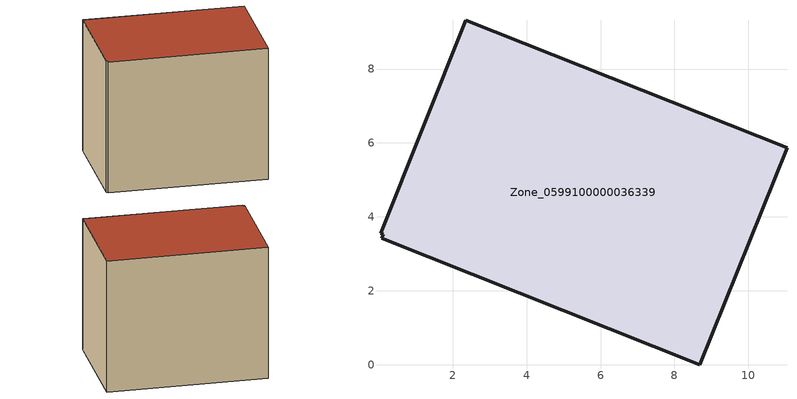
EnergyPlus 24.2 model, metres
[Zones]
Zone_0599100000036339
 floor ground (C_G): 8.69,0 0.08,3.42 0.12,3.53 0.04,3.56 2.35,9.32 11.05,5.87 z0.5
 wall outside (C_F): 8.69,0 11.05,5.87 2.35,9.32 0.04,3.56 0.12,3.53 0.08,3.42 8.69,0 z0.5:8.51
 roof outside (C_R): 0.08,3.42 8.69,0 11.05,5.87 2.35,9.32 0.04,3.56 0.12,3.53 z8.51
[BUILDING]
Pand.0599100000036339: North Axis=0; Terrain=City; Loads Convergence Tolerance Value=0.04; Temperature Convergence Tolerance Value=0.4; Solar Distribution=FullExterior; Maximum Number of Warmup Days=25; Minimum Number of Warmup Days=1
[Site:Location]
Rotterdam.The.Hague.AP_ZH_NLD Design_Conditions: Latitude=51.96; Longitude=4.45; Time Zone=1; Elevation=-4.5
[SITE:GROUNDTEMPERATURE:BUILDINGSURFACE]
18, 18, 18, 18, 18, 18, 18, 18, 18, 18, 18, 18
[MATERIAL] Thermal Absorptance=0.9; Solar Absorptance=0.7; Visible Absorptance=0.7
Name | Roughness | Thickness | Conductivity | Density | Specific Heat
G.TC.1965-1974 | MediumSmooth | 0.15 | 0.882353 | 540 | 1210
F.TC.1965-1974 | Rough | 0.3 | 0.697674 | 1920 | 840
R.TC.1965-1974 | MediumRough | 0.2 | 0.232558 | 1500 | 1000
[CONSTRUCTION]
C_G: G.TC.1965-1974
C_F: F.TC.1965-1974
C_R: R.TC.1965-1974
[ZONE]
Zone_0599100000036339: Type=1; Multiplier=1; Ceiling Height=Autocalculate; Volume=Autocalculate; Floor Area=autocalculate; Part of Total Floor Area=Yes
[ZONEINFILTRATION:DESIGNFLOWRATE]
Infil_Zone_0599100000036339: Zone or ZoneList or Space or SpaceList=Zone_0599100000036339; Schedule=AlwaysOn; Design Flow Rate Calculation Method=Flow/Area; Flow Rate per Floor Area=0.003; Constant Term Coefficient=1; Temperature Term Coefficient=0; Velocity Term Coefficient=0; Velocity Squared Term Coefficient=0
[HVACTEMPLATE:ZONE:IDEALLOADSAIRSYSTEM]
Zone_0599100000036339: Maximum Heating Supply Air Temperature=50; Minimum Cooling Supply Air Temperature=13; Maximum Heating Supply Air Humidity Ratio=0.0156; Minimum Cooling Supply Air Humidity Ratio=0.0077; Heating Limit=NoLimit; Cooling Limit=NoLimit; Dehumidification Control Type=ConstantSensibleHeatRatio; Cooling Sensible Heat Ratio=0.7; Dehumidification Setpoint=60; Humidification Control Type=None; Humidification Setpoint=30; Outdoor Air Method=None; Outdoor Air Flow Rate per Person=0.00944; Outdoor Air Flow Rate per Zone Floor Area=0; Outdoor Air Flow Rate per Zone=0; Demand Controlled Ventilation Type=None; Outdoor Air Economizer Type=NoEconomizer; Heat Recovery Type=None; Sensible Heat Recovery Effectiveness=0.7; Latent Heat Recovery Effectiveness=0.65
[ZONECONTROL:THERMOSTAT]
ThermostatControl_Zone_0599100000036339: Zone or ZoneList=Zone_0599100000036339; Control Type Schedule=DualSetpointControlType; Control 1=Thermostat_Zone_0599100000036339; Temperature Difference Between Cutout And Setpoint=0
[THERMOSTATSETPOINT:DUALSETPOINT]
Thermostat_Zone_0599100000036339: Heating Setpoint Temperature Schedule=HeatingSetpoint_Zone_0599100000036339; Cooling Setpoint Temperature Schedule=CoolingSetpoint_Zone_0599100000036339
[SCHEDULE:COMPACT]
HeatingSetpoint_Zone_0599100000036339: Through: 12/31, For: AllDays, Until: 24:00, 21
CoolingSetpoint_Zone_0599100000036339: Through: 12/31, For: AllDays, Until: 24:00, 24
DualSetpointControlType: Through: 12/31, For: AllDays, Until: 24:00, 4
AlwaysOn: Through: 12/31, For: AllDays, Until: 24:00, 1
